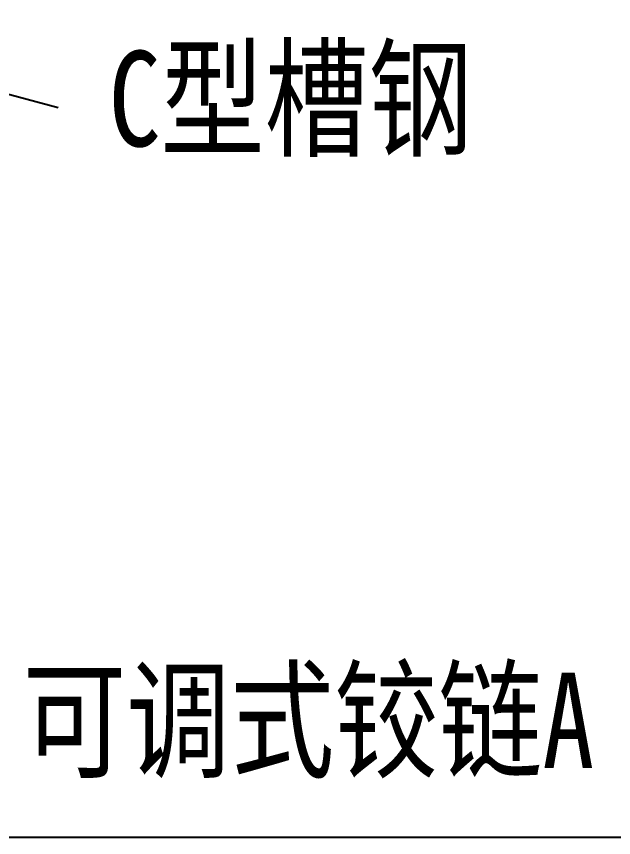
# Model space of a CAD drawing. Extents: x 54907 to 703237, y -798661 to -546661.
# Drawn here: x 374164 to 376522, y -599514 to -596272 of the extents above; entities that cross this region are included whole.
import ezdxf

# ---------------------------------------------------------------- set-up
doc = ezdxf.new("R2010")
doc.units = 0
doc.header["$LTSCALE"] = 1000
doc.header["$MEASUREMENT"] = 0
doc.layers.add('DIM_SYMB', color=3, linetype='Continuous')
doc.styles.get("Standard").update_dxf_attribs({"font": 'gbenor.shx', "bigfont": 'gbcbig.shx'})
doc.dimstyles.get("Standard").update_dxf_attribs({"dimscale": 100, "dimtxt": 3.5, "dimasz": 1, "dimexe": 2.5, "dimexo": 3, "dimgap": 1.5, "dimtad": 1, "dimdec": 0, "dimzin": 0, "dimdsep": 46, "dimtxsty": 'Standard', "dimblk": 'ARCHTICK', "dimcen": 0.09, "dimadec": 0, "dimazin": 0, "dimtfac": 1, "dimtdec": 0, "dimtix": 1, "dimtmove": 2, "dimatfit": 3, "dimfxl": 0, "dimtolj": 1, "dimtzin": 0, "dimarcsym": 0})

# ---------------------------------------------------------------- blocks, each defined once
blk = doc.blocks.new('gfhhrryyfd')
at = {"layer": 'DIM_SYMB'}
blk.add_lwpolyline([(3686300.1, -1747620.2), (3699978.1, -1747620.2), (3699978.1, -1755771), (3686300.1, -1755771)], close=True, dxfattribs=at)
at = {"char_height": 250.906, "attachment_point": 1}
for s, insert in [('{\\fSimSun|b0|i0|c134|p2;\\W0.8;C型槽钢}', (3696069, -1753700.4)), ('{\\fSimSun|b0|i0|c134|p2;\\W0.8;可调式铰链A}', (3695841.7, -1755336.6))]:
    blk.add_mtext(s, dxfattribs=dict(at, insert=insert))
blk.add_leader([(3695191.5, -1753649.7), (3695936.4, -1753849.2)], dimstyle='Standard', override={"dimgap": 20, "dimtad": 0})

msp = doc.modelspace()

# ---------------------------------------------------------------- block references
at = {"lineweight": -3, "xscale": 1.5, "yscale": 1.5, "zscale": 1.5}
msp.add_blockref('gfhhrryyfd', (-5169575.6, 2034142), dxfattribs=at)

doc.saveas('drawing.dxf')
